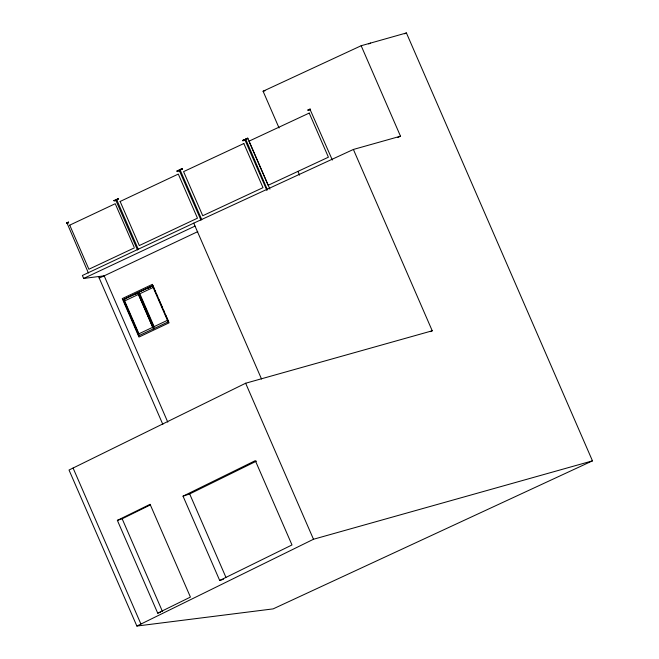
<?xml version="1.0" encoding="UTF-8"?>
<svg xmlns="http://www.w3.org/2000/svg" width="659" height="659" viewBox="0 0 659 659"><rect width="100%" height="100%" fill="white"/><g stroke="black" fill="none" stroke-linecap="round" stroke-linejoin="round"><path stroke-width="0.99" d="M179.363 170.64L200.97 220.147M247.891 138.72L245.996 139.436M308.132 110.523L308.791 110.35M66.946 223.335L67.358 223.277M115.836 200.517L115.49 200.69M138.365 249.489L116.816 199.932L117.211 199.702M245.848 139.519L267.175 189.24M310.175 109.723L332.35 160.055M118.538 198.664C119.205 197.98 114.493 200.484 118.282 198.779M116.923 199.834L117.459 199.578M180.657 169.865L180.195 170.104L201.778 219.694M242.817 140.911L244.991 140.013L266.944 190.509M197.782 231.622L104.18 275.841L83.66 278.444L82.375 275.495L193.746 223.146L353.389 149.453L432.238 330.793L245.642 383.233L69.022 470.024L136.866 626.05L273.139 608.883L592.466 460.855L406.414 32.95L361.165 45.735L263.089 91.23L279.07 127.986M117.368 520.371L150.079 504.3L190.426 597.087L157.715 613.158L117.368 520.371L122.154 518.781L150.318 504.942M183.037 496.161L255.321 460.641L291.986 544.96L219.702 580.48L183.037 496.161L189.677 493.953L256.466 461.127M136.866 626.05L313.486 539.26L592.466 460.855M67.029 223.277L67.515 223.055M68.585 222.758L68.099 222.981M177.436 171.373L178.943 170.706M178.778 170.945L179.306 170.59M123.167 299.606L123.62 299.483L139.304 335.555L138.851 335.686L123.167 299.606L152.41 285.792L152.863 285.668L154.066 288.444M123.62 299.483L138.151 292.612L153.844 328.693L153.39 328.816L137.698 292.744L138.151 292.612M138.662 292.374L154.346 328.446L153.893 328.577L138.209 292.505L152.863 285.668M124.749 299.112L126.544 298.272M135.49 294.046L138.176 292.777M147.558 288.337L150.236 287.077M135.046 294.334L137.731 293.066M148.011 288.214L150.689 286.945M153.185 287.448L139.823 293.757L154.115 326.625L167.477 320.315M138.851 335.686L168.547 321.74L165.327 314.343M69.722 225.156L115.243 203.713L134.016 246.894M120.127 201.465L178.292 174.075L197.478 218.187L139.296 245.552L120.111 201.432M134.428 247.833L88.891 269.243L69.706 225.123M83.66 278.444L195.031 226.095M368.719 43.947L370.589 43.082M404.552 33.815L406.414 32.95M397.698 137.509L400.499 136.207L361.165 45.735M430.368 331.65L432.238 330.793M308.725 110.21L309.368 109.921M243.781 140.046C246.894 138.505 240.263 141.364 243.468 140.178M180.879 169.75L182.156 169.206M114.419 200.987L115.844 200.418M99.221 278.082L104.18 275.841L167.79 422.139M117.73 199.446L118.389 199.166M67.49 223.063L68.52 222.651M309.664 109.806L310.216 109.592M181.826 169.347L182.568 169.124M178.902 170.73L179.372 170.557M177.609 171.439L177.139 171.612M219.702 580.48L223.492 579.22M157.715 613.158L160.582 612.203M67.152 223.352L88.388 272.983M168.547 321.74L168.094 321.872L152.41 285.792M353.389 149.453L400.499 136.207M263.089 91.23L264.984 90.777M115.902 200.427L137.492 249.983M297.917 171.34L299.557 175.113M247.965 138.645L269.918 189.141M193.746 223.146L261.516 378.999M245.642 383.233L313.486 539.26M154.873 290.289L155.681 292.143M156.883 294.919L157.69 296.764M158.893 299.54L162.518 307.868M163.317 309.714L164.528 312.49M98.578 276.607L162.831 424.38M189.677 493.953L225.93 577.333M122.154 518.781L162.501 611.568M73.083 468.03L140.927 624.057M66.641 222.89L68.552 222.108L66.641 222.89M113.809 200.698L115.72 199.924L113.809 200.698M176.933 171.027L179.199 170.08L176.933 171.027M180.08 169.552L182.337 168.597L180.08 169.552M245.477 139.098L247.751 138.159L245.477 139.098M307.91 110.012L310.183 109.073L307.91 110.012M152.369 284.383L122.253 298.609L138.975 337.054L169.083 322.828L152.369 284.383M138.464 294.4L124.658 300.924L138.95 333.792L152.764 327.268L138.464 294.4M243.83 143.53L183.573 171.637L202.741 215.732L263.007 187.65L243.83 143.53M309.228 113.076L248.978 141.183L268.147 185.27L328.413 157.196L309.228 113.076"/></g></svg>
